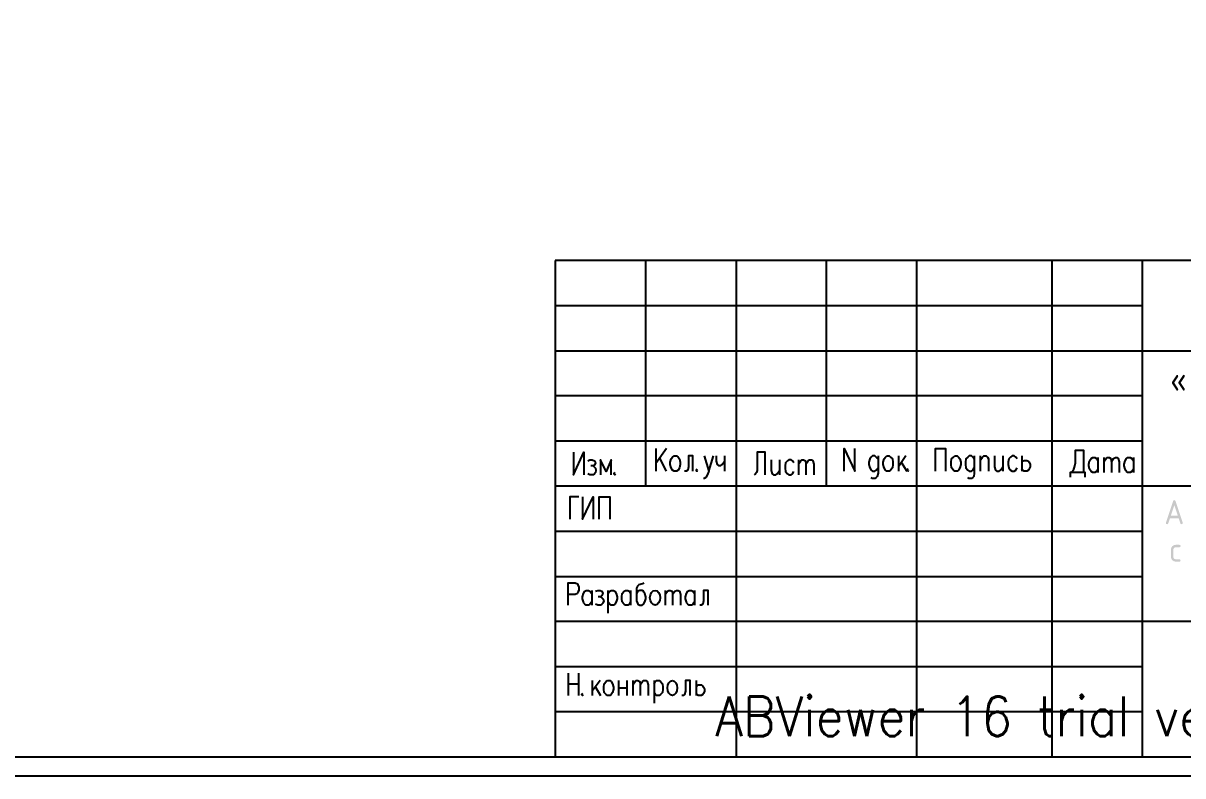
# Model space of a CAD drawing. Header units: millimetres. Extents: x 0 to 420, y 0 to 297.
# Drawn here: x 216.8 to 322.9, y 0 to 68.9 of the extents above; entities that cross this region are included whole.
import ezdxf

# ---------------------------------------------------------------- set-up
doc = ezdxf.new("R2010")
doc.units = ezdxf.units.MM
doc.layers.get('0').update_dxf_attribs({"linetype": 'CONTINUOUS'})
doc.styles.get("Standard").update_dxf_attribs({"font": 'STANDARD'})

# ---------------------------------------------------------------- blocks, each defined once
blk = doc.blocks.new('ABViewer')
at = {"color": 0, "true_color": 0x000001, "insert": (0, 0), "char_height": 0.05, "attachment_point": 1}
blk.add_mtext('ABViewer 16 trial version - www.cadsofttools.com', dxfattribs=at)

msp = doc.modelspace()

# ---------------------------------------------------------------- hatches: boundary and pattern name
at = {"true_color": 0x000007}
h = msp.add_hatch(color=0, dxfattribs=at)
h.paths.add_polyline_path([(322.133406, 24.77393), (321.809291, 23.801035), (322.45752, 23.801035)], flags=0)
h.paths.add_polyline_path([(322.905107, 23.139576), (322.877478, 23.056756), (322.794864, 23.029333), (322.728167, 23.048006), (322.689582, 23.104299), (322.530832, 23.580549), (321.735428, 23.580549), (321.576678, 23.104299), (321.537887, 23.048006), (321.471396, 23.029333), (321.388576, 23.056756), (321.361153, 23.139576), (321.366114, 23.174854), (322.023163, 25.146551), (322.065468, 25.212559), (322.133406, 25.234746), (322.20031, 25.213386), (322.241995, 25.149858), (322.900146, 23.174854)], flags=0)
msp.add_hatch(color=0, dxfattribs=at).paths.add_polyline_path([(322.047306, 20.703188), (322.047306, 20.041178), (322.063498, 19.957256), (322.112349, 19.885736), (322.18387, 19.836884), (322.267792, 19.820692), (322.599072, 19.820692), (322.681686, 19.793063), (322.709315, 19.710449), (322.681686, 19.627629), (322.599072, 19.600206), (322.267792, 19.600206), (322.096778, 19.632108), (321.954702, 19.728088), (321.858721, 19.870164), (321.82682, 20.041178), (321.82682, 20.703188), (321.858721, 20.873996), (321.954702, 21.016278), (322.096778, 21.112052), (322.267792, 21.14416), (322.599072, 21.14416), (322.681686, 21.116531), (322.709315, 21.033917), (322.681686, 20.951097), (322.599072, 20.923674), (322.267792, 20.923674), (322.182974, 20.907551), (322.111798, 20.859182), (322.063429, 20.7878)], flags=0)

# ---------------------------------------------------------------- linework, layer by layer
at = {"color": 0, "true_color": 0x000007}
for points in [[(0.211668, 0), (420.073667, 0), (420.073667, 296.925999), (0.211668, 296.925999)], [(7.239002, 1.735667), (418.338, 1.735667), (418.338, 295.190332), (7.239002, 295.190332)], [(276.352001, 29.294667), (276.563667, 29.294667), (276.733001, 29.167667), (276.860001, 28.998333), (276.902334, 28.702), (276.902334, 28.490333), (276.860001, 28.194), (276.733001, 27.982333), (276.563667, 27.897667), (276.352001, 27.897667), (276.225001, 27.982333), (276.098001, 28.194), (276.013334, 28.490333), (276.013334, 28.702), (276.098001, 28.998333), (276.225001, 29.167667)], [(295.825334, 29.294667), (296.037, 29.294667), (296.164, 29.167667), (296.333334, 28.998333), (296.375667, 28.702), (296.375667, 28.490333), (296.333334, 28.194), (296.164, 27.982333), (296.037, 27.897667), (295.825334, 27.897667), (295.698334, 27.982333), (295.571334, 28.194), (295.486667, 28.490333), (295.486667, 28.702), (295.571334, 28.998333), (295.698334, 29.167667)], [(302.048334, 29.294667), (302.26, 29.294667), (302.387, 29.167667), (302.514, 28.998333), (302.598667, 28.702), (302.598667, 28.490333), (302.514, 28.194), (302.387, 27.982333), (302.26, 27.897667), (302.048334, 27.897667), (301.921334, 27.982333), (301.752, 28.194), (301.709667, 28.490333), (301.709667, 28.702), (301.752, 28.998333), (301.921334, 29.167667)], [(270.256001, 8.720667), (270.467667, 8.720667), (270.594667, 8.636), (270.721667, 8.424333), (270.806334, 8.128), (270.806334, 7.916333), (270.721667, 7.62), (270.594667, 7.450667), (270.467667, 7.366), (270.256001, 7.366), (270.129001, 7.450667), (269.959667, 7.62), (269.917334, 7.916333), (269.917334, 8.128), (269.959667, 8.424333), (270.129001, 8.636)]]:
    msp.add_lwpolyline(points, close=True, dxfattribs=at)
for points in [[(418.338, 47.159333), (265.472334, 47.159333)], [(265.472334, 47.159333), (265.472334, 1.735667)], [(273.727334, 47.159333), (273.727334, 26.543)], [(282.024667, 47.159333), (282.024667, 1.735667)], [(290.279667, 47.159333), (290.279667, 26.543)], [(298.534667, 47.159333), (298.534667, 1.735667)], [(310.938334, 47.159333), (310.938334, 1.735667)], [(319.193334, 47.159333), (319.193334, 1.735667)], [(265.472334, 43.053), (319.193334, 43.053)], [(265.472334, 38.904333), (319.193334, 38.904333)], [(319.193334, 38.904333), (418.338, 38.904333)], [(265.472334, 34.798), (319.193334, 34.798)], [(265.472334, 30.649333), (319.193334, 30.649333)], [(275.674667, 29.972), (274.701001, 28.575)], [(274.701001, 29.972), (274.701001, 27.897667)], [(291.930667, 27.897667), (291.930667, 29.972), (292.904334, 27.897667), (292.904334, 29.972)], [(300.270334, 27.897667), (300.270334, 29.972), (301.201667, 29.972), (301.201667, 27.897667)], [(312.716334, 27.770667), (312.928, 28.067), (313.012667, 28.236333), (313.097334, 28.659667), (313.097334, 29.802667), (313.817, 29.802667), (313.817, 27.770667)], [(267.165667, 29.633333), (267.165667, 27.559), (268.097001, 29.633333), (268.097001, 27.559)], [(268.478001, 28.829), (268.647334, 28.913667), (268.859001, 28.913667), (269.070667, 28.829), (269.155334, 28.659667), (269.070667, 28.448), (268.943667, 28.363333), (268.732001, 28.363333)], [(270.594667, 27.559), (270.594667, 28.913667), (270.129001, 27.855333), (269.621001, 28.913667), (269.621001, 27.559)], [(275.674667, 27.897667), (275.039667, 29.083)], [(278.087667, 27.897667), (278.087667, 29.294667), (277.664334, 29.294667), (277.664334, 28.278667), (277.622001, 27.982333), (277.452667, 27.897667), (277.325667, 27.897667)], [(279.103667, 29.294667), (279.527001, 27.897667), (279.950334, 29.294667)], [(280.204334, 29.294667), (280.204334, 28.786667), (280.289001, 28.490333), (280.416001, 28.405667), (280.627667, 28.405667), (280.754667, 28.490333), (280.966334, 28.786667)], [(280.966334, 29.294667), (280.966334, 27.897667)], [(284.691667, 27.559), (284.691667, 29.633333), (283.972001, 29.633333), (283.972001, 27.94), (283.887334, 27.770667), (283.802667, 27.643667), (283.675667, 27.559)], [(285.242001, 28.913667), (285.242001, 27.94), (285.326667, 27.643667), (285.453667, 27.559), (285.665334, 27.559), (285.792334, 27.643667), (286.004001, 27.94)], [(286.004001, 28.913667), (286.004001, 27.559)], [(287.316334, 28.659667), (287.189334, 28.829), (287.062334, 28.913667), (286.850667, 28.913667), (286.723667, 28.829), (286.554334, 28.659667), (286.512001, 28.363333), (286.512001, 28.151667), (286.554334, 27.855333), (286.723667, 27.643667), (286.850667, 27.559), (287.062334, 27.559), (287.189334, 27.643667), (287.316334, 27.855333)], [(287.739667, 28.913667), (287.739667, 27.559)], [(287.739667, 28.532667), (287.951334, 28.829), (288.078334, 28.913667), (288.205334, 28.913667), (288.374667, 28.829), (288.417001, 28.532667), (288.417001, 27.559)], [(288.417001, 28.532667), (288.628667, 28.829), (288.755667, 28.913667), (288.925001, 28.913667), (289.052001, 28.829), (289.136667, 28.532667), (289.136667, 27.559)], [(295.021001, 28.998333), (294.936334, 29.083), (294.851667, 29.167667), (294.724667, 29.294667), (294.513001, 29.294667), (294.386001, 29.167667), (294.259001, 28.998333), (294.174334, 28.702), (294.174334, 28.490333), (294.259001, 28.194), (294.386001, 27.982333), (294.513001, 27.897667), (294.724667, 27.897667), (294.851667, 27.982333), (295.021001, 28.194)], [(295.021001, 29.294667), (295.021001, 27.686), (294.936334, 27.389667), (294.851667, 27.305), (294.724667, 27.220333), (294.513001, 27.220333), (294.386001, 27.305)], [(296.883667, 29.294667), (296.883667, 27.897667)], [(297.561, 29.294667), (296.883667, 28.278667)], [(297.137667, 28.702), (297.645667, 27.897667)], [(303.826334, 28.998333), (303.784, 29.083), (303.699334, 29.167667), (303.572334, 29.294667), (303.360667, 29.294667), (303.233667, 29.167667), (303.064334, 28.998333), (303.022, 28.702), (303.022, 28.490333), (303.064334, 28.194), (303.233667, 27.982333), (303.360667, 27.897667), (303.572334, 27.897667), (303.699334, 27.982333), (303.826334, 28.194)], [(303.826334, 29.294667), (303.826334, 27.686), (303.784, 27.389667), (303.699334, 27.305), (303.572334, 27.220333), (303.360667, 27.220333), (303.233667, 27.305)], [(304.376667, 29.294667), (304.376667, 27.897667)], [(304.376667, 28.871333), (304.588334, 29.167667), (304.715334, 29.294667), (304.927, 29.294667), (305.054, 29.167667), (305.138667, 28.998333), (305.138667, 27.897667)], [(305.689, 29.294667), (305.689, 28.278667), (305.773667, 27.982333), (305.900667, 27.897667), (306.112334, 27.897667), (306.239334, 27.982333), (306.451, 28.278667)], [(306.451, 29.294667), (306.451, 27.897667)], [(307.763334, 28.998333), (307.636334, 29.167667), (307.467, 29.294667), (307.297667, 29.294667), (307.128334, 29.167667), (307.001334, 28.998333), (306.916667, 28.702), (306.916667, 28.490333), (307.001334, 28.194), (307.128334, 27.982333), (307.297667, 27.897667), (307.467, 27.897667), (307.636334, 27.982333), (307.763334, 28.194)], [(308.186667, 29.294667), (308.186667, 27.897667)], [(308.186667, 28.702), (308.229, 28.786667), (308.398334, 28.871333), (308.567667, 28.871333), (308.652334, 28.871333), (308.779334, 28.786667), (308.864, 28.702), (308.948667, 28.490333), (308.948667, 28.278667), (308.864, 28.109333), (308.779334, 27.982333), (308.652334, 27.897667), (308.398334, 27.897667), (308.229, 27.982333), (308.186667, 28.109333)], [(315.129334, 28.067), (315.002334, 27.855333), (314.875334, 27.770667), (314.663667, 27.770667), (314.536667, 27.855333), (314.452, 27.94), (314.367334, 28.067), (314.325, 28.363333), (314.325, 28.532667), (314.367334, 28.829), (314.536667, 29.040667), (314.663667, 29.125333), (314.875334, 29.125333), (315.002334, 29.040667), (315.129334, 28.829)], [(315.129334, 29.125333), (315.129334, 27.770667)], [(315.679667, 29.125333), (315.679667, 27.770667)], [(315.679667, 28.744333), (315.891334, 29.040667), (316.018334, 29.125333), (316.187667, 29.125333), (316.314667, 29.040667), (316.399334, 28.744333), (316.399334, 27.770667)], [(316.399334, 28.744333), (316.568667, 29.040667), (316.738, 29.125333), (316.865, 29.125333), (316.992, 29.040667), (317.076667, 28.744333), (317.076667, 27.770667)], [(318.389, 28.067), (318.262, 27.855333), (318.092667, 27.770667), (317.881, 27.770667), (317.754, 27.855333), (317.711667, 27.94), (317.627, 28.067), (317.542334, 28.363333), (317.542334, 28.532667), (317.627, 28.829), (317.754, 29.040667), (317.881, 29.125333), (318.092667, 29.125333), (318.262, 29.040667), (318.389, 28.829)], [(318.389, 29.125333), (318.389, 27.770667)], [(268.943667, 28.363333), (269.070667, 28.236333), (269.155334, 28.151667), (269.197667, 27.94), (269.155334, 27.770667), (269.070667, 27.643667), (268.943667, 27.559), (268.647334, 27.559), (268.478001, 27.643667)], [(270.933334, 27.770667), (270.848667, 27.643667), (270.933334, 27.559), (271.018001, 27.643667)], [(278.426334, 28.109333), (278.384001, 27.982333), (278.426334, 27.897667), (278.511001, 27.982333)], [(279.527001, 27.897667), (279.400001, 27.516667), (279.273001, 27.305), (279.103667, 27.220333), (279.061334, 27.220333)], [(297.772667, 28.109333), (297.688, 27.982333), (297.772667, 27.897667), (297.815, 27.982333)], [(313.986334, 27.347333), (313.986334, 27.770667), (312.589334, 27.770667), (312.589334, 27.347333)], [(265.472334, 26.543), (418.338, 26.543)], [(267.631334, 25.527), (266.827001, 25.527), (266.827001, 23.495)], [(267.970001, 25.527), (267.970001, 23.495), (268.943667, 25.527), (268.943667, 23.495)], [(269.494001, 23.495), (269.494001, 25.527), (270.467667, 25.527), (270.467667, 23.495)], [(265.472334, 22.394333), (319.193334, 22.394333)], [(265.472334, 18.245667), (319.193334, 18.245667)], [(266.657667, 15.621), (266.657667, 17.653), (267.292667, 17.653), (267.504334, 17.568333), (267.546667, 17.483667), (267.631334, 17.272), (267.631334, 16.975667), (267.546667, 16.806333), (267.504334, 16.679333), (267.292667, 16.594667), (266.657667, 16.594667)], [(273.600334, 17.653), (273.473334, 17.568333), (273.134667, 17.483667), (273.007667, 17.356667), (272.923001, 17.187333), (272.923001, 16.002), (273.007667, 15.790333), (273.050001, 15.705667), (273.219334, 15.621), (273.431001, 15.621), (273.558001, 15.705667), (273.685001, 15.917333), (273.769667, 16.213667), (273.769667, 16.383), (273.685001, 16.679333), (273.600334, 16.806333), (273.558001, 16.891), (273.431001, 16.975667), (273.219334, 16.975667), (273.050001, 16.891), (272.923001, 16.679333)], [(268.816667, 15.917333), (268.647334, 15.705667), (268.520334, 15.621), (268.308667, 15.621), (268.181667, 15.705667), (268.097001, 15.790333), (268.054667, 15.917333), (267.970001, 16.213667), (267.970001, 16.383), (268.054667, 16.679333), (268.181667, 16.891), (268.308667, 16.975667), (268.520334, 16.975667), (268.647334, 16.891), (268.816667, 16.679333)], [(268.816667, 16.975667), (268.816667, 15.621)], [(269.155334, 16.891), (269.367001, 16.975667), (269.578667, 16.975667), (269.748001, 16.891), (269.832667, 16.679333), (269.748001, 16.51), (269.621001, 16.383), (269.409334, 16.383)], [(269.621001, 16.383), (269.748001, 16.298333), (269.832667, 16.213667), (269.917334, 16.002), (269.832667, 15.790333), (269.748001, 15.705667), (269.621001, 15.621), (269.367001, 15.621), (269.155334, 15.705667)], [(270.298334, 16.975667), (270.298334, 14.901333)], [(270.298334, 16.679333), (270.467667, 16.891), (270.594667, 16.975667), (270.806334, 16.975667), (270.933334, 16.891), (271.060334, 16.679333), (271.145001, 16.383), (271.145001, 16.213667), (271.060334, 15.917333), (270.933334, 15.705667), (270.806334, 15.621), (270.594667, 15.621), (270.467667, 15.705667), (270.298334, 15.917333)], [(272.372667, 15.917333), (272.245667, 15.705667), (272.118667, 15.621), (271.907001, 15.621), (271.780001, 15.705667), (271.695334, 15.790333), (271.610667, 15.917333), (271.568334, 16.213667), (271.568334, 16.383), (271.610667, 16.679333), (271.780001, 16.891), (271.907001, 16.975667), (272.118667, 16.975667), (272.245667, 16.891), (272.372667, 16.679333)], [(272.372667, 16.975667), (272.372667, 15.621)], [(275.547667, 16.975667), (275.547667, 15.621)], [(275.547667, 16.594667), (275.759334, 16.891), (275.886334, 16.975667), (276.013334, 16.975667), (276.182667, 16.891), (276.225001, 16.594667), (276.225001, 15.621)], [(276.225001, 16.594667), (276.436667, 16.891), (276.563667, 16.975667), (276.733001, 16.975667), (276.860001, 16.891), (276.944667, 16.594667), (276.944667, 15.621)], [(278.214667, 15.917333), (278.087667, 15.705667), (277.960667, 15.621), (277.749001, 15.621), (277.622001, 15.705667), (277.537334, 15.790333), (277.495001, 15.917333), (277.410334, 16.213667), (277.410334, 16.383), (277.495001, 16.679333), (277.622001, 16.891), (277.749001, 16.975667), (277.960667, 16.975667), (278.087667, 16.891), (278.214667, 16.679333)], [(278.214667, 16.975667), (278.214667, 15.621)], [(279.484667, 15.621), (279.484667, 16.975667), (279.061334, 16.975667), (279.061334, 16.002), (278.976667, 15.705667), (278.849667, 15.621), (278.722667, 15.621)], [(265.472334, 14.139333), (319.193334, 14.139333)], [(319.193334, 14.139333), (418.338, 14.139333)], [(265.472334, 9.990667), (319.193334, 9.990667)], [(266.657667, 9.398), (266.657667, 7.366)], [(267.631334, 7.366), (267.631334, 9.398)], [(268.859001, 8.720667), (268.859001, 7.366)], [(269.578667, 8.720667), (268.859001, 7.747)], [(271.272001, 8.720667), (271.272001, 7.366)], [(272.034001, 8.720667), (272.034001, 7.366)], [(272.584334, 8.720667), (272.584334, 7.366)], [(272.584334, 8.339667), (272.796001, 8.636), (272.923001, 8.720667), (273.050001, 8.720667), (273.219334, 8.636), (273.261667, 8.339667), (273.261667, 7.366)], [(273.261667, 8.339667), (273.473334, 8.636), (273.600334, 8.720667), (273.769667, 8.720667), (273.896667, 8.636), (273.981334, 8.339667), (273.981334, 7.366)], [(274.531667, 8.720667), (274.531667, 6.646333)], [(274.531667, 8.424333), (274.658667, 8.636), (274.785667, 8.720667), (274.997334, 8.720667), (275.124334, 8.636), (275.293667, 8.424333), (275.336001, 8.128), (275.336001, 7.916333), (275.293667, 7.62), (275.124334, 7.450667), (274.997334, 7.366), (274.785667, 7.366), (274.658667, 7.450667), (274.531667, 7.62)], [(277.833667, 7.366), (277.833667, 8.720667), (277.410334, 8.720667), (277.410334, 7.747), (277.325667, 7.450667), (277.198667, 7.366), (277.071667, 7.366)], [(278.384001, 8.720667), (278.384001, 7.366)], [(266.657667, 8.424333), (267.631334, 8.424333)], [(267.970001, 7.535333), (267.885334, 7.450667), (267.970001, 7.366), (268.054667, 7.450667)], [(269.155334, 8.128), (269.621001, 7.366)], [(271.272001, 8.043333), (272.034001, 8.043333)], [(278.384001, 8.128), (278.426334, 8.212667), (278.595667, 8.339667), (278.765001, 8.339667), (278.849667, 8.339667), (278.976667, 8.212667), (279.061334, 8.128), (279.146001, 7.916333), (279.146001, 7.747), (279.061334, 7.535333), (278.976667, 7.450667), (278.849667, 7.366), (278.595667, 7.366), (278.426334, 7.450667), (278.384001, 7.535333)], [(265.472334, 5.884333), (319.193334, 5.884333)], [(265.472334, 1.735667), (418.338, 1.735667)]]:
    msp.add_lwpolyline(points, dxfattribs=at)
for centre, ratio in [((274.616334, 16.298333), 0.6875), ((276.203834, 8.043333), 0.65625)]:
    msp.add_ellipse(centre, major_axis=(0, 0.677333), ratio=ratio, start_param=0, end_param=6.283185, dxfattribs=at)

# ---------------------------------------------------------------- block references
at = {"color": 0, "true_color": 0x000000, "xscale": 72.47926, "yscale": 72.47926}
msp.add_blockref('ABViewer', (280.119667, 7.247926), dxfattribs=at)

# ---------------------------------------------------------------- texts
at = {"color": 0, "true_color": 0x000007, "insert": (321.775674, 37.428052), "char_height": 2.417872, "width": 1.3432622, "attachment_point": 1}
msp.add_mtext('«', dxfattribs=at)

doc.saveas('drawing.dxf')
